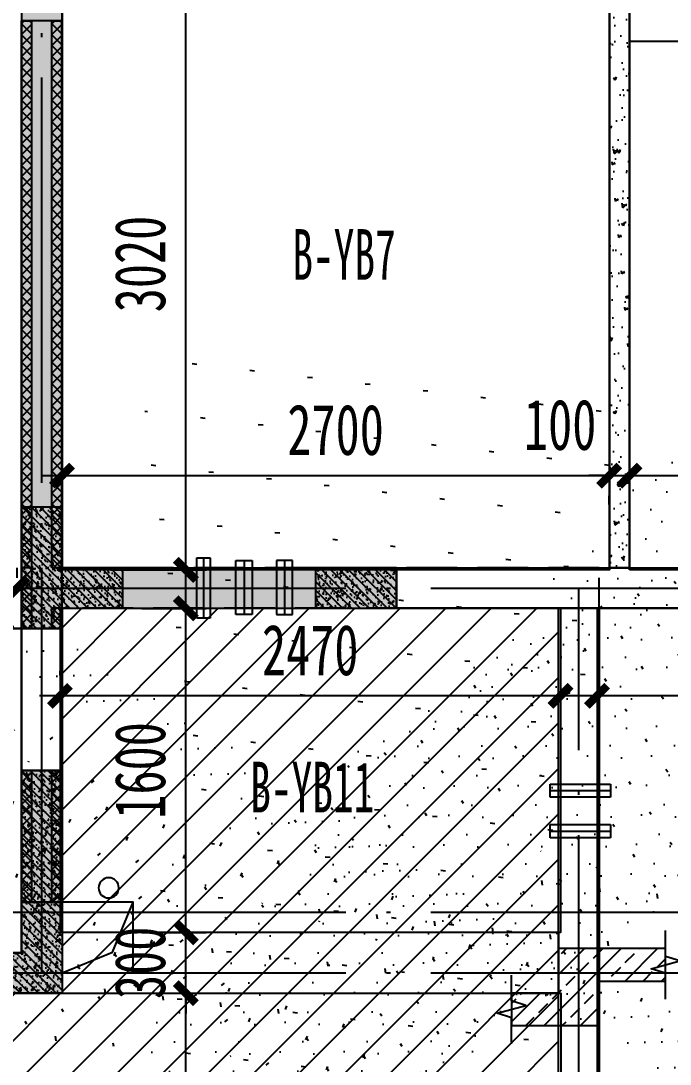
# Model space of a CAD drawing. Extents: x -3200779283 to -8106663, y 659664 to 1123462.
# Drawn here: x -8149104 to -8145900, y 932974 to 938125 of the extents above; entities that cross this region are included whole.
import ezdxf
from ezdxf.enums import TextEntityAlignment as Align

# ---------------------------------------------------------------- set-up
doc = ezdxf.new("R2010")
doc.units = 0
doc.header["$LTSCALE"] = 1000
doc.header["$MEASUREMENT"] = 0
for name, pattern in [('120-墙体$0$CENTER2', [1.125, 0.75, -0.125, 0.125, -0.125]), ('120-墙体$0$CONTINOUS', [0]), ('3#-轴线$0$DOTE', [2.4200000000000004, 2, -0.2, 0.02, -0.2]), ('3#4#5#$0$DASH', [0.35, 0.25, -0.1]), ('3#4#5#模板$0$DASH', [0.35, 0.25, -0.1]), ('DASH', [0.35, 0.25, -0.1])]:
    doc.linetypes.add(name, pattern=pattern)
doc.layers.get('Defpoints').update_dxf_attribs({"color": 30, "linetype": 'DASH'})
for name, color, linetype in [('120-墙体$0$DUCT-排烟中心线', 5, '120-墙体$0$CENTER2'), ('120-墙体$0$DUCT-排烟管', 2, 'Continuous'), ('120-墙体$0$DUCT-送风中心线', 5, '120-墙体$0$CENTER2'), ('120-墙体$0$DUCT-送风管', 4, 'Continuous'), ('120-墙体$0$S-SLAB-HOLE', 5, 'Continuous'), ('120-墙体$0$S-WALL', 40, 'Continuous'), ('120-墙体$0$S-WALL-BEAM', 120, 'Continuous'), ('120-墙体$0$S-WALL-COLU', 252, '120-墙体$0$CONTINOUS'), ('120-墙体$0$S-WALL-COLU-HATC', 16, 'Continuous'), ('120-墙体$0$S-WALL-HATC', 253, 'Continuous'), ('120-墙体$0$提结构条件', 7, 'Continuous'), ('3#-轴线$0$A-ANNO-DOTE', 10, '3#-轴线$0$DOTE'), ('3#4#5#$0$PC-SLAB', 6, '3#4#5#$0$DASH'), ('3#4#5#$0$S-ANNO-TEXT', 7, 'Continuous'), ('3#4#5#$0$S-DIMS-SLAB', 120, 'Continuous'), ('3#4#5#$0$S-PC-FQ-WYQ', 4, 'Continuous'), ('3#4#5#$0$S-PC-SLAB', 6, 'Continuous'), ('3#4#5#$0$S-WALL-HATC', 253, 'Continuous'), ('3#4#5#模板$0$S-SLAB-TEXT', 120, 'Continuous'), ('3#4#5#模板$0$南北楼-结构布置-地上 -新修改$0$S-ANNO-THIN', 3, 'Continuous'), ('3#4#5#模板$0$南北楼-结构布置-地上 -新修改$0$S-SLAB-HATC', 200, 'Continuous'), ('4#-标准层$0$S-SLAB', 6, 'Continuous')]:
    doc.layers.add(name, color=color, linetype=linetype)
doc.styles.add('3#4#5#$0$外部参照 1$0$宋体', font='', dxfattribs={"width": 0.8})
doc.styles.add('3#4#5#$0$楷体', font='', dxfattribs={"width": 0.7})
doc.styles.get('3#4#5#$0$外部参照 1$0$宋体').set_extended_font_data('SimSun')
doc.styles.get('3#4#5#$0$楷体').set_extended_font_data('KaiTi_GB2312')
doc.dimstyles.new('3#4#5#$0$TSSD_100_100', dxfattribs={"dimtxt": 250, "dimasz": 100, "dimexe": 100, "dimexo": 250, "dimgap": 100, "dimtad": 1, "dimdec": 0, "dimzin": 0, "dimdsep": 46, "dimtxsty": '3#4#5#$0$楷体', "dimblk": '3#4#5#$0$_ArchTick', "dimcen": 0, "dimdle": 100, "dimclrt": 7, "dimadec": 0, "dimazin": 0, "dimtfac": 1, "dimtdec": 0, "dimtix": 1, "dimtmove": 2, "dimatfit": 3, "dimfxl": 1, "dimtolj": 1, "dimtzin": 0, "dimarcsym": 0})

# ---------------------------------------------------------------- blocks, each defined once
blk = doc.blocks.new('3#4#5#模板$0$A$C4139bdaf')
h = blk.add_hatch()
h.set_pattern_fill('ANSI31', color=251, scale=100)
h.set_pattern_definition([(45, (-7702.687107387464, -122599.998702767), (-112.2532015133644, 112.2532015133644), [])])
h.paths.add_polyline_path([(24349.99894117552, 3600.000498155889), (21899.99894117552, 3600.000498155889), (21899.99894117552, 1700.000498155816), (21099.99894117552, 1700.000498155845), (21099.99894117552, 200.0004981558304), (24349.99894117552, 200.0004981558304)])
at = {"layer": '3#4#5#模板$0$南北楼-结构布置-地上 -新修改$0$S-SLAB-HATC'}
h = blk.add_hatch(dxfattribs=at)
h.set_pattern_fill('ANSI33', color=256, scale=20, angle=-180)
h.set_pattern_definition([(225, (-76240.41036994423, 14928.68641716003), (89.8025612106915, -89.80256121069156), []), (225, (-76330.21296994417, 14928.68641716003), (89.8025612106915, -89.80256121069156), [63.5, -31.75])])
h.paths.add_polyline_path([(24117.17101796117, 1540.00049815618), (24549.99818293279, 1540.000498156878), (24549.99818293273, 1760.000498156878), (24877.17101796111, 1760.000498156936), (24877.17101796111, 1920.000498156936), (24549.99818293197, 1920.000498155772), (24349.99818293197, 1920.00049815583), (24349.99818293197, 1700.00049815583), (24117.17101796111, 1700.00049815583)])
at = {"linetype": '3#4#5#模板$0$DASH'}
for points in [[(24549.99894117552, 3800.000498155889), (21699.99894117552, 3800.000498155889), (21699.99894117552, 1900.00049815583), (20899.99894117552, 1900.00049815586), (20899.99894117552, 0.0004981558304280043), (24549.99894117552, 0.0004981558304280043)], [(24349.99894117552, 3600.000498155889), (21899.99894117552, 3600.000498155889), (21899.99894117552, 1700.000498155816), (21099.99894117552, 1700.000498155845), (21099.99894117552, 200.0004981558304), (24349.99894117552, 200.0004981558304)]]:
    blk.add_lwpolyline(points, close=True, dxfattribs=at)
at = {"layer": '3#4#5#模板$0$南北楼-结构布置-地上 -新修改$0$S-ANNO-THIN'}
for points in [[(24877.17101796146, 1670.40049815696), (24877.17101796105, 1798.40049815696), (24806.77101796097, 1820.800498156692), (24947.57101796084, 1859.200498157123), (24877.1710179607, 1881.600498156971), (24877.1710179603, 2009.600498156971)], [(24117.17101796117, 1450.400498156378), (24117.17101796117, 1578.400498156087), (24046.77101796132, 1600.800498156052), (24187.5710179609, 1639.2004981559), (24117.17101796117, 1661.600498155924), (24117.17101796117, 1789.600498155633)]]:
    blk.add_lwpolyline(points, dxfattribs=at)
at = {"layer": '3#4#5#模板$0$南北楼-结构布置-地上 -新修改$0$S-SLAB-HATC'}
blk.add_lwpolyline([(24117.17101796117, 1540.00049815618), (24549.99818293279, 1540.000498156878), (24549.99818293273, 1760.000498156878), (24877.17101796111, 1760.000498156936), (24877.17101796111, 1920.000498156936), (24549.99818293197, 1920.000498155772), (24349.99818293197, 1920.00049815583), (24349.99818293197, 1700.00049815583), (24117.17101796111, 1700.00049815583)], close=True, dxfattribs=at)
blk = doc.blocks.new('3#4#5#$0$B-YWQ6')
at = {"layer": '3#4#5#$0$S-PC-FQ-WYQ'}
h = blk.add_hatch(dxfattribs=at)
h.set_pattern_fill('ANSI37', color=256, scale=12, angle=90)
h.set_pattern_definition([(135, (-989707.8429496246, 842389.8077511969), (-26.94076836320746, -26.94076836320745), []), (225, (-989707.8429496246, 842389.8077511969), (26.94076836320745, -26.94076836320746), [])])
h.paths.add_polyline_path([(-127905.2501225748, 326688.3582546908), (-127855.2501228041, 326688.3616408699), (-127855.4329784815, 329388.3912538569), (-127905.4329784815, 329388.3912538569)])
h.paths.add_polyline_path([(-127855.2365838158, 326488.4462222033), (-127905.2365835865, 326488.4428360242), (-127905.2298080935, 326388.3965487699), (-127855.2298080935, 326388.3965487699)])
h = blk.add_hatch(dxfattribs=at)
h.set_pattern_fill('ANSI37', color=256, scale=12, angle=90)
h.set_pattern_definition([(135, (-989557.8429524016, 842389.8077512046), (-26.94076836320746, -26.94076836320745), []), (225, (-989557.8429524016, 842389.8077512046), (26.94076836320745, -26.94076836320746), [])])
h.paths.add_polyline_path([(-127755.2298108707, 326388.3965487774), (-127705.2298108707, 326388.3965487774), (-127705.4329812587, 329388.3912538645), (-127755.4329812587, 329388.3912538645)])
h = blk.add_hatch(dxfattribs=at)
h.set_pattern_fill('ANSI37', color=256, scale=12, angle=90)
h.set_pattern_definition([(135, (-989707.6041484298, 838589.8080073441), (-26.94076836320746, -26.94076836320745), []), (225, (-989707.6041484298, 838589.8080073441), (26.94076836320745, -26.94076836320746), [])])
h.paths.add_polyline_path([(-127905.4323774343, 325038.3215355956), (-127855.4323774343, 325038.3215355956), (-127855.1941772867, 325688.391510004), (-127905.1941772867, 325688.391510004)])
h = blk.add_hatch(dxfattribs=at)
h.set_pattern_fill('ANSI37', color=256, scale=12, angle=90)
h.set_pattern_definition([(135, (-989557.6041512068, 838589.8080073516), (-26.94076836320746, -26.94076836320745), []), (225, (-989557.6041512068, 838589.8080073516), (26.94076836320745, -26.94076836320746), [])])
h.paths.add_polyline_path([(-127755.4323802115, 325038.321535603), (-127705.4323802115, 325038.321535603), (-127705.1941800639, 325688.3915100115), (-127755.1941800639, 325688.3915100115)])
for p, q in [((-127906.0000690809, 326688.3582039018), (-127855.2501228041, 326688.3616408699)), ((-127905.2433562314, 326488.4428355655), (-127855.2365838158, 326488.4462222033))]:
    blk.add_line(p, q, dxfattribs=at)
blk.add_lwpolyline([(-127855.2501228041, 326688.3616408699), (-127855.4329784815, 329388.3912538569), (-127905.4329784815, 329388.3912538569), (-127905.2298080935, 326388.3965487699), (-127855.2298080935, 326388.3965487699), (-127855.2365838158, 326488.4462222033)], dxfattribs=at)
for points in [[(-127905.4329787674, 329388.3912538569), (-127705.4329784238, 329388.3912538569), (-127705.2298080358, 326388.3965487774), (-127905.2298083794, 326388.3965487774)], [(-127755.2298108707, 326388.3965487774), (-127705.2298108707, 326388.3965487774), (-127705.4329812587, 329388.3912538645), (-127755.4329812587, 329388.3912538645)], [(-127905.4327508085, 326388.396631066), (-127705.1947088777, 326388.396631066), (-127705.1947088777, 325688.3965545463), (-127905.4327508085, 325688.3965545463)], [(-127905.4323774343, 325038.3215355956), (-127855.4323774343, 325038.3215355956), (-127855.1941772867, 325688.391510004), (-127905.1941772867, 325688.391510004)], [(-127905.1941775726, 325688.391510004), (-127705.194177229, 325688.391510004), (-127705.4323773766, 325038.321535603), (-127905.4323777203, 325038.321535603)], [(-127755.4323802115, 325038.321535603), (-127705.4323802115, 325038.321535603), (-127705.1941800639, 325688.3915100115), (-127755.1941800639, 325688.3915100115)]]:
    blk.add_lwpolyline(points, close=True, dxfattribs=at)
blk = doc.blocks.new('3#4#5#$0$A$C53EF3948')
at = {"layer": '3#4#5#$0$S-PC-FQ-WYQ', "xscale": -1}
blk.add_blockref('3#4#5#$0$B-YWQ6', (-106005.9361222222, -329888.5341169708), dxfattribs=at)
blk = doc.blocks.new('3#4#5#$0$_ArchTick')
at = {"color": 0, "linetype": 'ByBlock', "const_width": 0.4}
blk.add_lwpolyline([(-0.5, -0.5), (0.5, 0.5)], dxfattribs=at)
blk = doc.blocks.new('*D941')
at = {"layer": '3#4#5#$0$S-DIMS-SLAB', "color": 0, "lineweight": -2, "transparency": 16777216}
for p, q in [((20999.0001967503, 8049.856764026481), (20999.0001967503, 8099.856808271114)), ((21679.23046892558, 8049.856764026452), (21679.23046892558, 8099.856808271114)), ((20899.0001967503, 7999.856808271114), (21779.23046892558, 7999.856808271114))]:
    blk.add_line(p, q, dxfattribs=at)
at = {"layer": 'Defpoints', "color": 0, "transparency": 16777216}
for p in [(21679.23046892558, 7999.856808271114), (20999.0001967503, 7799.856764026481), (21679.23046892558, 7799.856764026452)]:
    blk.add_point(p, dxfattribs=at)
at = {"layer": '3#4#5#$0$S-DIMS-SLAB', "color": 0, "lineweight": -2, "transparency": 16777216, "xscale": 100, "yscale": 100, "zscale": 100, "rotation": 180}
blk.add_blockref('3#4#5#$0$_ArchTick', (20999.0001967503, 7999.856808271114), dxfattribs=at)
at = {"layer": '3#4#5#$0$S-DIMS-SLAB', "color": 0, "lineweight": -2, "transparency": 16777216, "xscale": 100, "yscale": 100, "zscale": 100}
blk.add_blockref('3#4#5#$0$_ArchTick', (21679.23046892558, 7999.856808271114), dxfattribs=at)
at = {"layer": '3#4#5#$0$S-DIMS-SLAB', "color": 7, "transparency": 16777216, "insert": (21339.11533283794, 8224.856808271114), "char_height": 250, "attachment_point": 5, "style": '3#4#5#$0$楷体'}
blk.add_mtext('\\A1;680', dxfattribs=at)
blk = doc.blocks.new('3#4#5#$0$ban3')
at = {"layer": '3#4#5#$0$S-WALL-HATC', "ltscale": 100}
h = blk.add_hatch(dxfattribs=at)
h.set_pattern_fill('AR-CONC', color=256, scale=25, angle=-270.0000000000001, style=0)
h.set_pattern_definition([(139.9999999999999, (0, 0), (15.6880337456489, 179.3150456501884), [18.75, -206.25]), (84.99999999999994, (0, 0), (-188.048033425003, -34.68783340324987), [15, -165]), (190.4513999999999, (1.307335000019521, 14.94292000000132), (-172.3598855152383, 144.6273454285055), [15.9350475, -175.2855279999999]), (136.1841999999999, (-50, 0), (41.37975358225471, 266.8102621564111), [28.125, -309.375]), (186.6356, (-46.55167324998183, 22.23418625001796), (-243.5294677251103, 233.665676387176), [23.902572, -262.92825]), (81.18419999999995, (-50, 0), (-243.529650231331, 233.665486283407), [22.5, -247.5]), (111, (-37.5, 25), (100.6547226663348, 149.2267630296154), [18.75, -206.25]), (55.99999999999998, (-37.5, 25), (-181.2875112617132, 60.82883298039556), [15, -165]), (161.4514, (-29.11209850001615, 37.4355582499993), (-80.63262417748795, 210.0556571453725), [15.9350475, -175.285528]), (127.5, (0, 0), (-83.22346345782788, 3.039963829322726), [0, -162.9999999999999, 0, -167.4999999999999, 0, -165.6249999999999]), (97.49999999999993, (0, 0), (-98.60292797059002, 65.76738436053722), [0, -95.5, 0, -159.25, 0, -63.125]), (57.49999999999993, (0, -55.75), (5.638717933595033, 133.4556090431022), [0, -62.5, 0, -195, 0, -258.75]), (47.49999999999995, (0, -80.75), (-25.02624558307933, 145.7965423355966), [0, -81.25, 0, -129.5, 0, -183.75])])
h.paths.add_polyline_path([(-216732.0009944952, 412974.9999670067), (-216832.0009944952, 412974.9999670067), (-216832.0009944952, 409974.9999670067), (-216732.0009944952, 409974.9999670067)])
h.paths.add_polyline_path([(-214532.000995802, 412974.9999670067), (-214632.000995802, 412974.9999670067), (-214632.000995802, 409974.9999670067), (-214532.000995802, 409974.9999670067)])
h = blk.add_hatch(dxfattribs=at)
h.set_pattern_fill('AR-CONC', color=256, scale=25, angle=-270.0000000000001, style=0)
h.set_pattern_definition([(139.9999999999999, (-37341029879.81102, -2020433658.351167), (15.6880337456489, 179.3150456501884), [18.75, -206.25]), (84.99999999999994, (-37341029879.81102, -2020433658.351167), (-188.048033425003, -34.68783340324987), [15, -165]), (190.4513999999999, (-37341029878.50368, -2020433643.408247), (-172.3598855152383, 144.6273454285055), [15.93504749999986, -175.2855279999978]), (136.1841999999999, (-37341029929.81102, -2020433658.351167), (41.37975358225471, 266.8102621564111), [28.125, -309.375]), (186.6356, (-37341029926.36269, -2020433636.116981), (-243.5294677251103, 233.665676387176), [23.902572, -262.92825]), (81.18419999999995, (-37341029929.81102, -2020433658.351167), (-243.529650231331, 233.665486283407), [22.5, -247.5]), (111, (-37341029917.31102, -2020433633.351167), (100.6547226663348, 149.2267630296154), [18.75, -206.25]), (55.99999999999998, (-37341029917.31102, -2020433633.351167), (-181.2875112617132, 60.82883298039556), [15, -165]), (161.4514, (-37341029908.92312, -2020433620.915609), (-80.63262417748795, 210.0556571453725), [15.9350475, -175.285528]), (127.5, (-37341029879.81102, -2020433658.351167), (-83.22346345782788, 3.039963829322726), [0, -162.9999999999978, 0, -167.4999999999978, 0, -165.6249999999978]), (97.49999999999993, (-37341029879.81102, -2020433658.351167), (-98.60292797059002, 65.76738436053722), [0, -95.5, 0, -159.25, 0, -63.125]), (57.49999999999993, (-37341029879.81102, -2020433714.101167), (5.638717933595033, 133.4556090431022), [0, -62.5, 0, -195, 0, -258.75]), (47.49999999999995, (-37341029879.81102, -2020433739.101167), (-25.02624558307933, 145.7965423355966), [0, -81.25, 0, -129.5, 0, -183.75])])
h.paths.add_polyline_path([(-214282.0075875558, 407875.9277280352), (-214282.0075875558, 408175.9277280352), (-211832.3804074041, 408175.221341892), (-211832.380407404, 407875.221341892)])
at = {"layer": '3#4#5#$0$S-PC-SLAB'}
for points in [[(-214632.000995802, 409964.9999670067), (-214632.000995802, 412984.9999670067), (-216732.0009944952, 412984.9999670067), (-216732.0009944952, 409964.9999670067)], [(-211832.000995802, 409964.9999670067), (-211832.000995802, 412984.9999670067), (-214532.000995802, 412984.9999670067), (-214532.000995802, 409964.9999670067)], [(-214472.0009953861, 407375.0001829517), (-220092.0009953849, 407375.0001829517), (-220092.0009953849, 409775.0001829517), (-214472.0009953861, 409775.0001829517)], [(-214292.0078049984, 409775.0002631896), (-211822.0078049995, 409775.0002631896), (-211822.0078049995, 408175.9277280352), (-214292.0078049984, 408175.9277280352)], [(-214292.0078736024, 406375.9155135542), (-211022.0078736036, 406375.9155135542), (-211022.007587557, 407875.9277280353), (-214292.0075875558, 407875.9277280352)]]:
    blk.add_lwpolyline(points, close=True, dxfattribs=at)
at = {"layer": '3#4#5#$0$S-WALL-HATC', "ltscale": 100}
for points in [[(-214532.000995802, 409974.9999670067), (-214532.000995802, 412974.9999670067), (-214632.000995802, 412974.9999670067), (-214632.000995802, 409974.9999670067)], [(-214282.0075875558, 407875.9277280352), (-214282.0075875558, 408175.9277280352), (-211832.3804074041, 408175.221341892), (-211832.380407404, 407875.221341892)]]:
    blk.add_lwpolyline(points, close=True, dxfattribs=at)
blk = doc.blocks.new('*D815')
at = {"layer": '3#4#5#$0$S-DIMS-SLAB', "color": 0, "lineweight": -2, "transparency": 16777216}
for p, q in [((168786.1414544946, 162066.5828292976), (168786.1414544946, 162042.6444963348)), ((171256.1414544935, 162066.5828292975), (171256.1414544935, 162042.6444963348)), ((171356.1414544935, 161942.6444963348), (168686.1414544946, 161942.6444963348))]:
    blk.add_line(p, q, dxfattribs=at)
at = {"layer": 'Defpoints', "color": 0, "transparency": 16777216}
for p in [(168786.1414544946, 161942.6444963348), (168786.1414544946, 161816.5828292976), (171256.1414544935, 161816.5828292975)]:
    blk.add_point(p, dxfattribs=at)
at = {"layer": '3#4#5#$0$S-DIMS-SLAB', "color": 0, "lineweight": -2, "transparency": 16777216, "xscale": 100, "yscale": 100, "zscale": 100, "rotation": 180}
blk.add_blockref('3#4#5#$0$_ArchTick', (168786.1414544946, 161942.6444963348), dxfattribs=at)
at = {"layer": '3#4#5#$0$S-DIMS-SLAB', "color": 0, "lineweight": -2, "transparency": 16777216, "xscale": 100, "yscale": 100, "zscale": 100}
blk.add_blockref('3#4#5#$0$_ArchTick', (171256.1414544935, 161942.6444963348), dxfattribs=at)
at = {"layer": '3#4#5#$0$S-DIMS-SLAB', "color": 7, "transparency": 16777216, "insert": (170021.1414544941, 162167.6444963348), "char_height": 250, "attachment_point": 5, "style": '3#4#5#$0$楷体'}
blk.add_mtext('\\A1;2470', dxfattribs=at)
blk = doc.blocks.new('*D816')
at = {"layer": '3#4#5#$0$S-DIMS-SLAB', "color": 0, "lineweight": -2, "transparency": 16777216}
for p, q in [((169407.7733026906, 162464.52786612), (169407.7733026906, 165684.52786612)), ((169046.3730140592, 165584.52786612), (169507.7733026906, 165584.52786612)), ((169046.3730140592, 162564.52786612), (169507.7733026906, 162564.52786612))]:
    blk.add_line(p, q, dxfattribs=at)
at = {"layer": 'Defpoints', "color": 0, "transparency": 16777216}
for p in [(168796.3730140592, 165584.52786612), (169407.7733026906, 165584.52786612), (168796.3730140592, 162564.52786612)]:
    blk.add_point(p, dxfattribs=at)
at = {"layer": '3#4#5#$0$S-DIMS-SLAB', "color": 0, "lineweight": -2, "transparency": 16777216, "xscale": 100, "yscale": 100, "zscale": 100}
for p, rotation in [((169407.7733026906, 165584.52786612), 90), ((169407.7733026906, 162564.52786612), 270)]:
    blk.add_blockref('3#4#5#$0$_ArchTick', p, dxfattribs=dict(at, rotation=rotation))
at = {"layer": '3#4#5#$0$S-DIMS-SLAB', "color": 7, "transparency": 16777216, "insert": (169182.7733026906, 164074.52786612), "char_height": 250, "attachment_point": 5, "rotation": 90, "style": '3#4#5#$0$楷体'}
blk.add_mtext('\\A1;3020', dxfattribs=at)
blk = doc.blocks.new('*D817')
at = {"layer": '3#4#5#$0$S-DIMS-SLAB', "color": 0, "lineweight": -2, "transparency": 16777216}
for p, q in [((171436.3730136432, 162124.5276227209), (171436.3730136432, 161842.6444963348)), ((177056.3730136421, 162124.528082065), (177056.3730136421, 161842.6444963348)), ((177156.3730136421, 161942.6444963348), (171336.3730136432, 161942.6444963348))]:
    blk.add_line(p, q, dxfattribs=at)
at = {"layer": 'Defpoints', "color": 0, "transparency": 16777216}
for p in [(171436.3730136432, 162374.5276227209), (177056.3730136421, 162374.528082065), (171436.3730136432, 161942.6444963348)]:
    blk.add_point(p, dxfattribs=at)
at = {"layer": '3#4#5#$0$S-DIMS-SLAB', "color": 0, "lineweight": -2, "transparency": 16777216, "xscale": 100, "yscale": 100, "zscale": 100, "rotation": 180}
blk.add_blockref('3#4#5#$0$_ArchTick', (171436.3730136432, 161942.6444963348), dxfattribs=at)
at = {"layer": '3#4#5#$0$S-DIMS-SLAB', "color": 0, "lineweight": -2, "transparency": 16777216, "xscale": 100, "yscale": 100, "zscale": 100}
blk.add_blockref('3#4#5#$0$_ArchTick', (177056.3730136421, 161942.6444963348), dxfattribs=at)
at = {"layer": '3#4#5#$0$S-DIMS-SLAB', "color": 7, "transparency": 16777216, "insert": (174246.3730136426, 162167.6444963348), "char_height": 250, "attachment_point": 5, "style": '3#4#5#$0$楷体'}
blk.add_mtext('\\A1;5620', dxfattribs=at)
blk = doc.blocks.new('*D819')
at = {"layer": '3#4#5#$0$S-DIMS-SLAB', "color": 0, "lineweight": -2, "transparency": 16777216}
for p, q in [((171496.3730140592, 163029.924471299), (173796.3730127524, 163029.924471299)), ((171596.3730140592, 162887.7327650288), (171596.3730140592, 162929.924471299)), ((173696.3730127524, 162887.7327650287), (173696.3730127524, 162929.924471299))]:
    blk.add_line(p, q, dxfattribs=at)
at = {"layer": 'Defpoints', "color": 0, "transparency": 16777216}
for p in [(171596.3730140592, 163137.7327650288), (173696.3730127524, 163137.7327650287), (173696.3730127524, 163029.924471299)]:
    blk.add_point(p, dxfattribs=at)
at = {"layer": '3#4#5#$0$S-DIMS-SLAB', "color": 0, "lineweight": -2, "transparency": 16777216, "xscale": 100, "yscale": 100, "zscale": 100, "rotation": 180}
blk.add_blockref('3#4#5#$0$_ArchTick', (171596.3730140592, 163029.924471299), dxfattribs=at)
at = {"layer": '3#4#5#$0$S-DIMS-SLAB', "color": 0, "lineweight": -2, "transparency": 16777216, "xscale": 100, "yscale": 100, "zscale": 100}
blk.add_blockref('3#4#5#$0$_ArchTick', (173696.3730127524, 163029.924471299), dxfattribs=at)
at = {"layer": '3#4#5#$0$S-DIMS-SLAB', "color": 7, "transparency": 16777216, "insert": (172646.3730134058, 163254.924471299), "char_height": 250, "attachment_point": 5, "style": '3#4#5#$0$楷体'}
blk.add_mtext('\\A1;2100', dxfattribs=at)
blk = doc.blocks.new('*D820')
at = {"layer": '3#4#5#$0$S-DIMS-SLAB', "color": 0, "lineweight": -2, "transparency": 16777216}
for p, q in [((171496.3730140592, 163029.924471299), (171396.3730140592, 163029.924471299)), ((171496.3730140592, 163029.924471299), (171596.3730140592, 163029.924471299)), ((171596.3730140592, 163029.924471299), (171696.3730140592, 163029.924471299)), ((171496.3730140592, 162887.7327650288), (171496.3730140592, 162929.924471299)), ((171596.3730140592, 162887.7327650288), (171596.3730140592, 162929.924471299))]:
    blk.add_line(p, q, dxfattribs=at)
at = {"layer": 'Defpoints', "color": 0, "transparency": 16777216}
for p in [(171496.3730140592, 163137.7327650288), (171596.3730140592, 163137.7327650288), (171596.3730140592, 163029.924471299)]:
    blk.add_point(p, dxfattribs=at)
at = {"layer": '3#4#5#$0$S-DIMS-SLAB', "color": 0, "lineweight": -2, "transparency": 16777216, "xscale": 100, "yscale": 100, "zscale": 100}
blk.add_blockref('3#4#5#$0$_ArchTick', (171496.3730140592, 163029.924471299), dxfattribs=at)
at = {"layer": '3#4#5#$0$S-DIMS-SLAB', "color": 0, "lineweight": -2, "transparency": 16777216, "xscale": 100, "yscale": 100, "zscale": 100, "rotation": 180}
blk.add_blockref('3#4#5#$0$_ArchTick', (171596.3730140592, 163029.924471299), dxfattribs=at)
at = {"layer": '3#4#5#$0$S-DIMS-SLAB', "color": 7, "transparency": 16777216, "insert": (171254.4499371361, 163279.924471299), "char_height": 250, "attachment_point": 5, "style": '3#4#5#$0$楷体'}
blk.add_mtext('\\A1;100', dxfattribs=at)
blk = doc.blocks.new('*D821')
at = {"layer": '3#4#5#$0$S-DIMS-SLAB', "color": 0, "lineweight": -2, "transparency": 16777216}
for p, q in [((168696.3729299743, 163029.924471299), (171596.3730140592, 163029.924471299)), ((168796.3729299743, 162887.7327650287), (168796.3729299743, 162929.924471299)), ((171496.3730140592, 162887.7327650288), (171496.3730140592, 162929.924471299))]:
    blk.add_line(p, q, dxfattribs=at)
at = {"layer": 'Defpoints', "color": 0, "transparency": 16777216}
for p in [(168796.3729299743, 163137.7327650287), (171496.3730140592, 163137.7327650288), (171496.3730140592, 163029.924471299)]:
    blk.add_point(p, dxfattribs=at)
at = {"layer": '3#4#5#$0$S-DIMS-SLAB', "color": 0, "lineweight": -2, "transparency": 16777216, "xscale": 100, "yscale": 100, "zscale": 100, "rotation": 180}
blk.add_blockref('3#4#5#$0$_ArchTick', (168796.3729299743, 163029.924471299), dxfattribs=at)
at = {"layer": '3#4#5#$0$S-DIMS-SLAB', "color": 0, "lineweight": -2, "transparency": 16777216, "xscale": 100, "yscale": 100, "zscale": 100}
blk.add_blockref('3#4#5#$0$_ArchTick', (171496.3730140592, 163029.924471299), dxfattribs=at)
at = {"layer": '3#4#5#$0$S-DIMS-SLAB', "color": 7, "transparency": 16777216, "insert": (170146.3729720167, 163254.924471299), "char_height": 250, "attachment_point": 5, "style": '3#4#5#$0$楷体'}
blk.add_mtext('\\A1;2700', dxfattribs=at)
blk = doc.blocks.new('*D824')
at = {"layer": '3#4#5#$0$S-DIMS-SLAB', "color": 0, "lineweight": -2, "transparency": 16777216}
for p, q in [((169407.5422920376, 158875.4434126675), (169407.5422920376, 160575.4556271485)), ((169189.8365204804, 160475.4556271485), (169507.5422920376, 160475.4556271485)), ((169198.4114389724, 158975.4434126675), (169507.5422920376, 158975.4434126675))]:
    blk.add_line(p, q, dxfattribs=at)
at = {"layer": 'Defpoints', "color": 0, "transparency": 16777216}
for p in [(168939.8365204804, 160475.4556271485), (169407.5422920376, 160475.4556271485), (168948.4114389724, 158975.4434126675)]:
    blk.add_point(p, dxfattribs=at)
at = {"layer": '3#4#5#$0$S-DIMS-SLAB', "color": 0, "lineweight": -2, "transparency": 16777216, "xscale": 100, "yscale": 100, "zscale": 100}
for p, rotation in [((169407.5422920376, 160475.4556271485), 90), ((169407.5422920376, 158975.4434126675), 270)]:
    blk.add_blockref('3#4#5#$0$_ArchTick', p, dxfattribs=dict(at, rotation=rotation))
at = {"layer": '3#4#5#$0$S-DIMS-SLAB', "color": 7, "transparency": 16777216, "insert": (169182.5422920376, 159725.4495199079), "char_height": 250, "attachment_point": 5, "rotation": 90, "style": '3#4#5#$0$楷体'}
blk.add_mtext('\\A1;1500', dxfattribs=at)
blk = doc.blocks.new('*D825')
at = {"layer": '3#4#5#$0$S-DIMS-SLAB', "color": 0, "lineweight": -2, "transparency": 16777216}
for p, q in [((169407.5422920377, 160774.8791972583), (169407.5422920377, 160874.8791972583)), ((169189.8365204804, 160774.8791972583), (169507.5422920377, 160774.8791972583)), ((169407.5422920377, 160474.8791972583), (169407.5422920377, 160774.8791972583)), ((169189.8365204804, 160474.8791972583), (169507.5422920377, 160474.8791972583)), ((169407.5422920377, 160474.8791972583), (169407.5422920377, 160374.8791972583))]:
    blk.add_line(p, q, dxfattribs=at)
at = {"layer": 'Defpoints', "color": 0, "transparency": 16777216}
for p in [(168939.8365204804, 160774.8791972583), (169407.5422920377, 160774.8791972583), (168939.8365204804, 160474.8791972583)]:
    blk.add_point(p, dxfattribs=at)
at = {"layer": '3#4#5#$0$S-DIMS-SLAB', "color": 0, "lineweight": -2, "transparency": 16777216, "xscale": 100, "yscale": 100, "zscale": 100}
for p, rotation in [((169407.5422920377, 160774.8791972583), 270), ((169407.5422920377, 160474.8791972583), 90)]:
    blk.add_blockref('3#4#5#$0$_ArchTick', p, dxfattribs=dict(at, rotation=rotation))
at = {"layer": '3#4#5#$0$S-DIMS-SLAB', "color": 7, "transparency": 16777216, "insert": (169182.5422920377, 160624.8791972582), "char_height": 250, "attachment_point": 5, "rotation": 90, "style": '3#4#5#$0$楷体'}
blk.add_mtext('\\A1;300', dxfattribs=at)
blk = doc.blocks.new('*D826')
at = {"layer": '3#4#5#$0$S-DIMS-SLAB', "color": 0, "lineweight": -2, "transparency": 16777216}
for p, q in [((169407.5425094804, 160674.8798206695), (169407.5425094804, 162474.528162303)), ((169190.0675311334, 162374.528162303), (169507.5425094804, 162374.528162303)), ((169189.836737923, 160774.8798206695), (169507.5425094804, 160774.8798206695))]:
    blk.add_line(p, q, dxfattribs=at)
at = {"layer": 'Defpoints', "color": 0, "transparency": 16777216}
for p in [(168940.0675311334, 162374.528162303), (169407.5425094804, 162374.528162303), (168939.836737923, 160774.8798206695)]:
    blk.add_point(p, dxfattribs=at)
at = {"layer": '3#4#5#$0$S-DIMS-SLAB', "color": 0, "lineweight": -2, "transparency": 16777216, "xscale": 100, "yscale": 100, "zscale": 100}
for p, rotation in [((169407.5425094804, 162374.528162303), 90), ((169407.5425094804, 160774.8798206695), 270)]:
    blk.add_blockref('3#4#5#$0$_ArchTick', p, dxfattribs=dict(at, rotation=rotation))
at = {"layer": '3#4#5#$0$S-DIMS-SLAB', "color": 7, "transparency": 16777216, "insert": (169182.5425094804, 161574.7039914862), "char_height": 250, "attachment_point": 5, "rotation": 90, "style": '3#4#5#$0$楷体'}
blk.add_mtext('\\A1;1600', dxfattribs=at)
blk = doc.blocks.new('*D827')
at = {"layer": '3#4#5#$0$S-DIMS-SLAB', "color": 0, "lineweight": -2, "transparency": 16777216}
for p, q in [((168786.1414544946, 162066.5828292976), (168786.1414544946, 162042.6444963348)), ((171256.1414544935, 162066.5828292975), (171256.1414544935, 162042.6444963348)), ((171356.1414544935, 161942.6444963348), (168686.1414544946, 161942.6444963348))]:
    blk.add_line(p, q, dxfattribs=at)
at = {"layer": 'Defpoints', "color": 0, "transparency": 16777216}
for p in [(168786.1414544946, 161942.6444963348), (168786.1414544946, 161816.5828292976), (171256.1414544935, 161816.5828292975)]:
    blk.add_point(p, dxfattribs=at)
at = {"layer": '3#4#5#$0$S-DIMS-SLAB', "color": 0, "lineweight": -2, "transparency": 16777216, "xscale": 100, "yscale": 100, "zscale": 100, "rotation": 180}
blk.add_blockref('3#4#5#$0$_ArchTick', (168786.1414544946, 161942.6444963348), dxfattribs=at)
at = {"layer": '3#4#5#$0$S-DIMS-SLAB', "color": 0, "lineweight": -2, "transparency": 16777216, "xscale": 100, "yscale": 100, "zscale": 100}
blk.add_blockref('3#4#5#$0$_ArchTick', (171256.1414544935, 161942.6444963348), dxfattribs=at)
at = {"layer": '3#4#5#$0$S-DIMS-SLAB', "color": 7, "transparency": 16777216, "insert": (170021.1414544941, 162167.6444963348), "char_height": 250, "attachment_point": 5, "style": '3#4#5#$0$楷体'}
blk.add_mtext('\\A1;2470', dxfattribs=at)
blk = doc.blocks.new('120-墙体$0$A$Ca94620f4')
at = {"layer": '120-墙体$0$DUCT-排烟中心线'}
for p, q in [((-547.6834203733888, -2950.689154202279), (-547.6834203733742, -3249.31108146171)), ((-2257.938552053805, -4100.000693814996), (-2556.560479313237, -4100.000693814989)), ((-2257.938321257505, -4300.000543797403), (-2556.560248516937, -4300.000543797396))]:
    blk.add_line(p, q, dxfattribs=at)
at = {"layer": '120-墙体$0$DUCT-排烟管'}
for p, q in [((-580.1834203733888, -2950.689154202279), (-580.1834203733742, -3249.31108146171)), ((-515.1834203733888, -2950.689154202279), (-580.1834203733888, -2950.689154202279)), ((-515.1834203733742, -3249.31108146171), (-515.1834203733888, -2950.689154202279)), ((-580.1834203733742, -3249.31108146171), (-515.1834203733742, -3249.31108146171)), ((-2257.938552053805, -4067.500693814996), (-2556.560479313237, -4067.500693814989)), ((-2556.560479313237, -4067.500693814989), (-2556.560479313237, -4132.500693814989)), ((-2257.938552053805, -4132.500693814996), (-2257.938552053805, -4067.500693814996)), ((-2556.560479313237, -4132.500693814989), (-2257.938552053805, -4132.500693814996)), ((-2257.938321257505, -4267.500543797403), (-2556.560248516937, -4267.500543797396)), ((-2556.560248516937, -4267.500543797396), (-2556.560248516937, -4332.500543797396)), ((-2257.938321257505, -4332.500543797403), (-2257.938321257505, -4267.500543797403)), ((-2556.560248516937, -4332.500543797396), (-2257.938321257505, -4332.500543797403))]:
    blk.add_line(p, q, dxfattribs=at)
at = {"layer": '120-墙体$0$DUCT-送风中心线'}
for p, q in [((-947.6834203733888, -2963.74848623795), (-947.6834203733888, -3230.97650390194)), ((-747.6834203733888, -2963.74848623795), (-747.6834203733888, -3230.97650390194))]:
    blk.add_line(p, q, dxfattribs=at)
at = {"layer": '120-墙体$0$DUCT-送风管'}
for p, q in [((-787.6834203733888, -2963.74848623795), (-787.6834203733888, -3230.97650390194)), ((-707.6834203733888, -2963.74848623795), (-787.6834203733888, -2963.74848623795)), ((-707.6834203733888, -3230.97650390194), (-707.6834203733888, -2963.74848623795)), ((-787.6834203733888, -3230.97650390194), (-707.6834203733888, -3230.97650390194))]:
    blk.add_line(p, q, dxfattribs=at)
at = {"layer": '120-墙体$0$提结构条件', "color": 3}
for p, q in [((-987.6834203733888, -3230.97650390194), (-987.6834203733888, -2963.74848623795)), ((-987.6834203733888, -2963.74848623795), (-907.6834203733888, -2963.74848623795)), ((-907.6834203733888, -2963.74848623795), (-907.6834203733888, -3230.97650390194)), ((-907.6834203733888, -3230.97650390194), (-987.6834203733888, -3230.97650390194))]:
    blk.add_line(p, q, dxfattribs=at)
blk = doc.blocks.new('120-墙体$0$A$C8f34f6bc')
at = {"layer": '120-墙体$0$S-SLAB-HOLE'}
for p, q in [((-3150, -400), (-3150, 0)), ((-2799.999627587881, -399.9999999999994), (-2799.999627587881, 5.684341886080801e-13)), ((-2799.999627587881, -399.9999999999994), (-3150, -400))]:
    blk.add_line(p, q, dxfattribs=at)
for points in [[(-2800, 0), (-3061.604401697608, -64.26967435973347), (-3150, -400)], [(0, -5000), (-248.2317736557453, -4896.88676487864), (-350.0000000000002, -4650)]]:
    blk.add_lwpolyline(points, dxfattribs=at)
blk.add_lwpolyline([(-350.0000000000002, -5000), (-350.0000000000002, -4650), (-7.105427357601002e-14, -4650), (0, -5000)], close=True, dxfattribs=at)
for centre, radius in [((-4949.999999971129, -149.9999999994761), 55), ((-230, -4580), 50)]:
    blk.add_circle(centre, radius, dxfattribs=at)
blk = doc.blocks.new('120-墙体')
at = {"layer": '120-墙体$0$S-WALL-COLU-HATC'}
h = blk.add_hatch(dxfattribs=at)
h.set_pattern_fill('AR-CONC', color=256, scale=10, angle=180)
h.set_pattern_definition([(230, (-15637.05247968875, 223941.5126408452), (-71.72601826007535, 6.27521349825952), [7.5, -82.5]), (175, (-15637.05247968875, 223941.5126408452), (13.87513336129999, -75.21921337000119), [6, -66]), (280.4514, (-15643.02964768873, 223942.0355748452), (-57.85093817140217, -68.94395420609536), [6.374018999999977, -70.11421119999963]), (226.1842, (-15637.05247968875, 223921.5126408452), (-106.7241048625644, 16.55190143290182), [11.24999999999993, -123.7499999999994]), (276.6356, (-15645.94615418874, 223922.8919715452), (-93.46627055487033, -97.41178709004417), [9.561028799999976, -105.1712999999998]), (171.1842, (-15637.05247968875, 223921.5126408452), (-93.46619451336272, -97.41186009253246), [9, -99]), (201, (-15647.05247968875, 223926.5126408452), (-59.69070521184616, 40.2618890665339), [7.5, -82.5]), (146, (-15647.05247968875, 223926.5126408452), (-24.33153319215818, -72.5150045046853), [6, -66]), (251.4514, (-15652.02670298875, 223929.8678014452), (-84.02226285814899, -32.25304967099522), [6.374018999999993, -70.11421119999987]), (217.5, (-15637.05247968875, 223941.5126408452), (-1.215985531729071, -33.28938538313115), [0, -65.19999999999999, 0, -67, 0, -66.25]), (187.5, (-15637.05247968875, 223941.5126408452), (-26.30695374421487, -39.44117118823603), [0, -38.19999999999999, 0, -63.7, 0, -25.25]), (147.5, (-15614.75247968873, 223941.5126408452), (-53.3822436172409, 2.255487173437982), [0, -24.99999999999999, 0, -77.99999999999996, 0, -103.5]), (137.5, (-15604.75247968873, 223941.5126408452), (-58.31861693423862, -10.01049823323176), [0, -32.5, 0, -51.8, 0, -73.5])])
h.paths.add_polyline_path([(-100, -3100.000000539585), (-99.98422405263409, -2800.000000539585), (100.0157759473659, -2800.000000539586), (100, -3300.000000539585), (100, -3400), (-100, -3400), (-100, -3300), (-399.9999080896378, -3300), (-399.9999080896378, -3100.000000000233)])
h = blk.add_hatch(dxfattribs=at)
h.set_pattern_fill('ANSI31', color=256, scale=250, angle=180, style=0)
h.set_pattern_definition([(225, (-15637.05247968875, 223941.5126408452), (22.09708691207961, -22.09708691207961), [])])
h.paths.add_polyline_path([(-100, -3100.000000539585), (-99.98422405263409, -2800.000000539585), (100.0157759473659, -2800.000000539586), (100, -3300.000000539585), (100, -3400), (-100, -3400), (-100, -3300), (-399.9999080896378, -3300), (-399.9999080896378, -3100.000000000233)])
h = blk.add_hatch(dxfattribs=at)
h.set_pattern_fill('AR-CONC', color=256, scale=10)
h.set_pattern_definition([(49.99999999999999, (-9954.749218468613, -244207.8156450689), (71.72601826007535, -6.275213498259511), [7.5, -82.5]), (355, (-9954.749218468613, -244207.8156450689), (-13.8751333613, 75.21921337000119), [6, -66]), (100.4514, (-9948.7720504686, -244208.3385790689), (57.85093817140216, 68.94395420609536), [6.374018999999978, -70.11421119999964]), (46.18420000000002, (-9954.749218468613, -244187.8156450689), (106.7241048625644, -16.55190143290181), [11.24999999999991, -123.7499999999993]), (96.6356, (-9945.855543968617, -244189.1949757689), (93.46627055487033, 97.41178709004417), [9.561028799999999, -105.1713]), (351.1842, (-9954.749218468613, -244187.8156450689), (93.46619451336272, 97.41186009253246), [9, -99]), (21, (-9944.749218468613, -244192.8156450689), (59.69070521184616, -40.26188906653388), [7.5, -82.5]), (326.0000000000001, (-9944.749218468613, -244192.8156450689), (24.33153319215817, 72.5150045046853), [6, -66]), (71.4514, (-9939.774995168613, -244196.170805669), (84.02226285814899, 32.25304967099524), [6.374019000000001, -70.1142112]), (37.50000000000001, (-9954.749218468613, -244207.8156450689), (1.215985531729067, 33.28938538313115), [0, -65.19999999999999, 0, -67, 0, -66.25]), (7.499999999999999, (-9954.749218468613, -244207.8156450689), (26.30695374421486, 39.44117118823603), [0, -38.2, 0, -63.7, 0, -25.25]), (327.5, (-9977.0492184686, -244207.8156450689), (53.3822436172409, -2.255487173437976), [0, -25, 0, -78, 0, -103.5]), (317.5, (-9987.0492184686, -244207.8156450689), (58.31861693423862, 10.01049823323177), [0, -32.5, 0, -51.8, 0, -73.5])])
h.paths.add_polyline_path([(-1750, -3300.000392023416), (-1750.000000000015, -3100.000392023416), (-1350.000497644069, -3100.001491396397), (-1350.000497644069, -3300.001491396397)])
h = blk.add_hatch(dxfattribs=at)
h.set_pattern_fill('ANSI31', color=256, scale=250, style=0)
h.set_pattern_definition([(45, (-9954.749218468613, -244207.8156450689), (-22.09708691207961, 22.09708691207961), [])])
h.paths.add_polyline_path([(-1750.000000000015, -3100.000392023416), (-1750, -3300.000392023416), (-1350.000497644069, -3300.001491396397), (-1350.000497644069, -3100.001491396397)])
h = blk.add_hatch(dxfattribs=at)
h.set_pattern_fill('AR-CONC', color=256, scale=10)
h.set_pattern_definition([(49.99999999999999, (12337.0756467121, -241757.8336407725), (71.72601826007535, -6.275213498259511), [7.5, -82.5]), (355, (12337.0756467121, -241757.8336407725), (-13.8751333613, 75.21921337000119), [6, -66]), (100.4514, (12343.05281471211, -241758.3565747725), (57.85093817140216, 68.94395420609536), [6.374018999999977, -70.11421119999963]), (46.18420000000002, (12337.0756467121, -241737.8336407725), (106.7241048625644, -16.55190143290181), [11.24999999999991, -123.7499999999993]), (96.6356, (12345.96932121209, -241739.2129714725), (93.46627055487033, 97.41178709004417), [9.561028799999999, -105.1713]), (351.1842, (12337.0756467121, -241737.8336407725), (93.46619451336272, 97.41186009253246), [9, -99]), (21, (12347.0756467121, -241742.8336407725), (59.69070521184616, -40.26188906653388), [7.5, -82.5]), (326.0000000000001, (12347.0756467121, -241742.8336407725), (24.33153319215817, 72.5150045046853), [6, -66]), (71.4514, (12352.0498700121, -241746.1888013725), (84.02226285814899, 32.25304967099524), [6.374019000000001, -70.1142112]), (37.50000000000001, (12337.0756467121, -241757.8336407725), (1.215985531729067, 33.28938538313115), [0, -65.19999999999999, 0, -67, 0, -66.25]), (7.499999999999999, (12337.0756467121, -241757.8336407725), (26.30695374421486, 39.44117118823603), [0, -38.2, 0, -63.7, 0, -25.25]), (327.5, (12314.77564671211, -241757.8336407725), (53.3822436172409, -2.255487173437976), [0, -25, 0, -78, 0, -103.5]), (317.5, (12304.77564671211, -241757.8336407725), (58.31861693423862, 10.01049823323177), [0, -32.5, 0, -51.8, 0, -73.5])])
h.paths.add_polyline_path([(100, -4100), (-100, -4100), (-100.0000000000073, -4750), (100, -4750)])
h = blk.add_hatch(dxfattribs=at)
h.set_pattern_fill('ANSI31', color=256, scale=250, style=0)
h.set_pattern_definition([(45, (12337.0756467121, -241757.8336407725), (-22.09708691207961, 22.09708691207961), [])])
h.paths.add_polyline_path([(-100.0000000000073, -4750), (100, -4750), (100, -4100), (-100, -4100)])
h = blk.add_hatch(dxfattribs=at)
h.set_pattern_fill('AR-CONC', color=256, scale=10)
h.set_pattern_definition([(49.99999999999999, (-6817.545511106262, -243940.3517896836), (71.72601826007535, -6.275213498259511), [7.5, -82.5]), (355, (-6817.545511106262, -243940.3517896836), (-13.8751333613, 75.21921337000119), [6, -66]), (100.4514, (-6811.56834310625, -243940.8747236836), (57.85093817140216, 68.94395420609536), [6.374018999999979, -70.11421119999966]), (46.18420000000002, (-6817.545511106262, -243920.3517896836), (106.7241048625644, -16.55190143290181), [11.24999999999992, -123.7499999999993]), (96.6356, (-6808.651836606266, -243921.7311203836), (93.46627055487033, 97.41178709004417), [9.561028799999999, -105.1713]), (351.1842, (-6817.545511106262, -243920.3517896836), (93.46619451336272, 97.41186009253246), [9, -99]), (21, (-6807.545511106262, -243925.3517896836), (59.69070521184616, -40.26188906653388), [7.5, -82.5]), (326.0000000000001, (-6807.545511106262, -243925.3517896836), (24.33153319215817, 72.5150045046853), [6, -66]), (71.4514, (-6802.571287806262, -243928.7069502836), (84.02226285814899, 32.25304967099524), [6.374019000000001, -70.1142112]), (37.50000000000001, (-6817.545511106262, -243940.3517896836), (1.215985531729067, 33.28938538313115), [0, -65.19999999999999, 0, -67, 0, -66.25]), (7.499999999999999, (-6817.545511106262, -243940.3517896836), (26.30695374421486, 39.44117118823603), [0, -38.2, 0, -63.7, 0, -25.25]), (327.5, (-6839.84551110625, -243940.3517896836), (53.3822436172409, -2.255487173437976), [0, -25, 0, -78, 0, -103.5]), (317.5, (-6849.84551110625, -243940.3517896836), (58.31861693423862, 10.01049823323177), [0, -32.5, 0, -51.8, 0, -73.5])])
h.paths.add_polyline_path([(100, -5000), (99.98422405263409, -4750), (-100.0157759473659, -4750), (-100, -5200), (200, -5199.999803988176), (200, -4999.999803988409)])
h = blk.add_hatch(dxfattribs=at)
h.set_pattern_fill('ANSI31', color=256, scale=250, style=0)
h.set_pattern_definition([(45, (-6817.545511106262, -243940.3517896836), (-22.09708691207961, 22.09708691207961), [])])
h.paths.add_polyline_path([(100, -5000), (99.98422405263409, -4750), (-100.0157759473659, -4750), (-100, -5200), (200, -5199.999803988176), (200, -4999.999803988409)])
at = {"layer": '120-墙体$0$S-WALL-HATC'}
for points in [[(100, 99.99999999999955), (-100, -100), (-100, -3100), (-33.33333333331393, -3200.000000000001), (100, -3200)], [(-33.33333333331393, -3200.000000000001), (-100, -3100), (-1750, -3100), (-1750.000000000015, -3300), (-100, -3300)], [(-33.33333333331393, -3200.000000000001), (-100, -3300), (-100, -3400), (100, -3400), (100, -3200)], [(100, -4100), (-100, -4100), (-100, -5200), (100, -5000)], [(200, -5200), (200, -5000), (100, -5000), (-100, -5200)]]:
    blk.add_hatch(color=256, dxfattribs=at).paths.add_polyline_path(points)
at = {"layer": '120-墙体$0$S-WALL'}
for p, q in [((100, 99.99999999999955), (100, -3200)), ((-100, -100), (-100, -3100)), ((-1650, -3100), (-1750, -3100)), ((-1750, -3100), (-1750.000000000015, -3300)), ((-100, -3100), (-1650, -3100)), ((100, -3200), (100, -3400)), ((-1750.000000000015, -3300), (-1650.000000000015, -3300)), ((-100, -3300), (-1650.000000000015, -3300)), ((-100, -3300), (-100, -3400)), ((-100, -3400), (100, -3400)), ((-100, -4100), (100, -4100)), ((-100, -4100), (-100, -5200)), ((100, -4100), (100, -5000)), ((200, -5000), (100, -5000)), ((200, -5200), (-100, -5200))]:
    blk.add_line(p, q, dxfattribs=at)
at = {"layer": '120-墙体$0$S-WALL-BEAM'}
for points in [[(-6350, -3099.999397527484), (-6350, -3299.9997895509), (-1750, -3300.000392023416), (-1750, -3100)], [(-2549.999210441369, -3300.000287245691), (-2749.999602464784, -3300.000287245691), (-2750.0002049373, -8000.000515879853), (-2549.999812913884, -8000.000515879852)], [(100.0003920234158, -3400), (-100, -3400), (-100.0001960117079, -4100), (100.0001960117079, -4100)]]:
    blk.add_lwpolyline(points, close=True, dxfattribs=at)
at = {"layer": '120-墙体$0$S-WALL-COLU', "linetype": 'ByBlock'}
for points in [[(-100, -3100.000000539585), (-99.98422405263409, -2800.000000539585), (100.0157759473659, -2800.000000539586), (100, -3300.000000539585), (100, -3400), (-100, -3400), (-100, -3300), (-399.9999080896378, -3300), (-399.9999080896378, -3100.000000000233), (-100, -3100.000000539585)], [(100, -5000), (99.98422405263409, -4750), (-100.0157759473659, -4750), (-100, -5200), (200, -5199.999803988176), (200, -4999.999803988409), (100, -5000)]]:
    blk.add_lwpolyline(points, dxfattribs=at)
at = {"layer": '120-墙体$0$S-WALL-COLU', "lineweight": -2}
for points in [[(-1750, -3300.000392023416), (-1750.000000000015, -3100.000392023416), (-1350.000497644069, -3100.001491396397), (-1350.000497644069, -3300.001491396397)], [(100, -4100), (-100, -4100), (-100.0000000000073, -4750), (100, -4750)]]:
    blk.add_lwpolyline(points, close=True, dxfattribs=at)
for name, p in [('120-墙体$0$A$Ca94620f4', (-250, -100.0000000000005)), ('120-墙体$0$A$C8f34f6bc', (-100, -100))]:
    blk.add_blockref(name, p)
blk = doc.blocks.new('3#-轴线')
at = {"layer": '3#-轴线$0$A-ANNO-DOTE'}
for points in [[(21700, -5100), (21700, 5500)], [(-3000, -3200), (44800, -3200)], [(24350, -16100), (24350, -3200)], [(-3000, -4800), (44800, -4800)], [(-3000, -5100), (44800, -5100)]]:
    blk.add_lwpolyline(points, dxfattribs=at)
blk = doc.blocks.new('3#4#5#$0$A$C7C4D4DCF')
at = {"layer": '3#4#5#$0$S-DIMS-SLAB'}
dim = blk.add_linear_dim(base=(21679.23046892558, 7999.856808271114), p1=(20999.0001967503, 7799.856764026481), p2=(21679.23046892558, 7799.856764026452), dimstyle='3#4#5#$0$TSSD_100_100', dxfattribs=at)
dim.commit()
dim.dimension.update_dxf_attribs({"geometry": '*D941', "text_midpoint": (21339.11533283794, 8224.856808271114)})
blk = doc.blocks.new('3#4#5#$0$5#')
at = {"layer": '3#4#5#$0$S-ANNO-TEXT', "xscale": -1}
blk.add_blockref('3#4#5#$0$ban3', (-43034.90157780028, -247400.4721099574), dxfattribs=at)
at = {"layer": '3#4#5#$0$PC-SLAB', "linetype": 'ByBlock', "style": '3#4#5#$0$外部参照 1$0$宋体', "width": 0.6}
for s, p in [('B-YB7', (170188.0467059203, 164121.6102730079)), ('B-YB11', (170031.326707441, 161492.2995693111))]:
    blk.add_text(s, height=250, dxfattribs=at).set_placement(p, align=Align.MIDDLE)
at = {"layer": '3#4#5#$0$S-DIMS-SLAB'}
for base, p1, p2, angle, picture, middle in [((169407.7733026906, 165584.52786612), (168796.3730140591, 162564.52786612), (168796.3730140591, 165584.52786612), 90, '*D816', (169182.7733026906, 164074.52786612)), ((169407.5425094804, 162374.528162303), (168939.836737923, 160774.8798206695), (168940.0675311334, 162374.5281623029), 90, '*D826', (169182.5425094804, 161574.7039914862)), ((171436.3730136432, 161942.6444963348), (177056.3730136421, 162374.528082065), (171436.3730136432, 162374.5276227209), 180, '*D817', (174246.3730136426, 162167.6444963348)), ((168786.1414544946, 161942.6444963348), (171256.1414544935, 161816.5828292975), (168786.1414544946, 161816.5828292976), 180, '*D815', (170021.1414544941, 162167.6444963348)), ((168786.1414544946, 161942.6444963348), (171256.1414544935, 161816.5828292975), (168786.1414544946, 161816.5828292976), 180, '*D827', (170021.1414544941, 162167.6444963348)), ((169407.5422920377, 160774.8791972583), (168939.8365204803, 160474.8791972582), (168939.8365204803, 160774.8791972582), 90, '*D825', (169182.5422920377, 160624.8791972582)), ((169407.5422920376, 160475.4556271485), (168948.4114389723, 158975.4434126674), (168939.8365204803, 160475.4556271484), 90, '*D824', (169182.5422920376, 159725.4495199079))]:
    dim = blk.add_linear_dim(base=base, p1=p1, p2=p2, angle=angle, dimstyle='3#4#5#$0$TSSD_100_100', dxfattribs=at)
    dim.commit()
    dim.dimension.update_dxf_attribs({"geometry": picture, "text_midpoint": middle})
for base, p1, p2, picture, middle in [((171496.3730140592, 163029.924471299), (168796.3729299743, 163137.7327650287), (171496.3730140592, 163137.7327650288), '*D821', (170146.3729720167, 163254.924471299)), ((173696.3730127524, 163029.924471299), (171596.3730140592, 163137.7327650288), (173696.3730127524, 163137.7327650287), '*D819', (172646.3730134058, 163254.924471299))]:
    dim = blk.add_linear_dim(base=base, p1=p1, p2=p2, dimstyle='3#4#5#$0$TSSD_100_100', dxfattribs=at)
    dim.commit()
    dim.dimension.update_dxf_attribs({"geometry": picture, "text_midpoint": middle})
dim = blk.add_linear_dim(base=(171596.3730140592, 163029.924471299), p1=(171496.3730140592, 163137.7327650288), p2=(171596.3730140592, 163137.7327650288), dimstyle='3#4#5#$0$TSSD_100_100', dxfattribs=at)
dim.commit()
dim.dimension.update_dxf_attribs({"geometry": '*D820', "text_midpoint": (171254.4499371361, 163279.924471299), "dimtype": 128})

msp = doc.modelspace()

# ---------------------------------------------------------------- linework, layer by layer
at = {"layer": '4#-标准层$0$S-SLAB'}
for points in [[(-8149100.435903611, 933524.6199003479), (-8150500.435903611, 933524.6198118265), (-8150500.436004778, 935124.6198118265), (-8149100.436004778, 935124.6199003479)], [(-8150500.435511587, 933524.6198560873), (-8149100.435511587, 933524.6198560873), (-8149100.435511587, 935124.6198560873), (-8150500.435511587, 935124.6198560873)]]:
    msp.add_lwpolyline(points, close=True, dxfattribs=at)

# ---------------------------------------------------------------- block references
msp.add_blockref('3#-轴线', (-8170700.435511587, 938524.6198560873))
at = {"xscale": -1, "rotation": 3.622788229407092e-06}
msp.add_blockref('120-墙体', (-8149000.436219759, 938524.6199066709), dxfattribs=at)
at = {"layer": '3#4#5#$0$S-ANNO-TEXT'}
msp.add_blockref('3#4#5#$0$A$C53EF3948', (-8170800.443592959, 938624.7631010424), dxfattribs=at)
at = {"layer": '3#4#5#$0$S-PC-SLAB'}
msp.add_blockref('3#4#5#$0$5#', (-8317697.236654709, 772849.7631162296), dxfattribs=at)
at = {"layer": '3#4#5#$0$S-PC-SLAB', "color": 1}
msp.add_blockref('3#4#5#$0$A$C7C4D4DCF', (-8170800.443592959, 927324.7630478161), dxfattribs=at)
at = {"layer": '3#4#5#模板$0$S-SLAB-TEXT'}
msp.add_blockref('3#4#5#模板$0$A$C4139bdaf', (-8170800.434478921, 931624.6195539432), dxfattribs=at)

doc.saveas('drawing.dxf')
